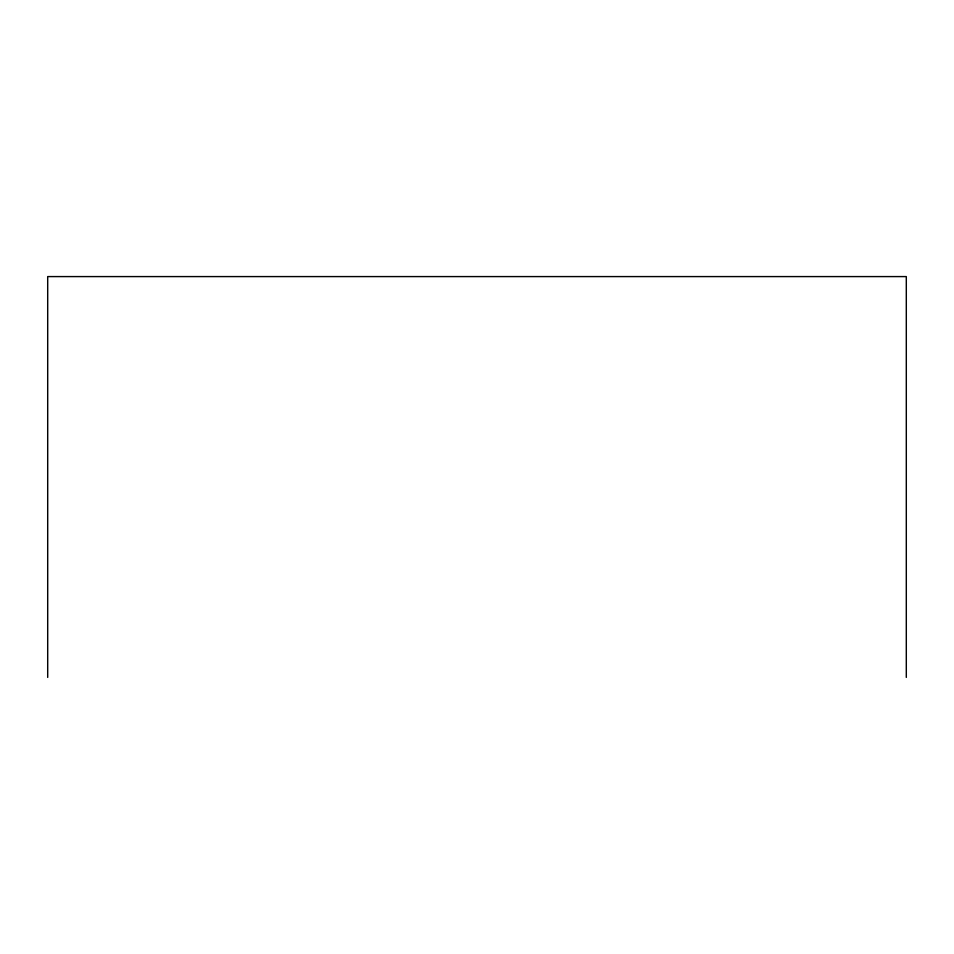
<?xml version="1.0" encoding="UTF-8"?>
<svg xmlns="http://www.w3.org/2000/svg" width="954" height="954" viewBox="0 0 954 954"><rect width="100%" height="100%" fill="white"/><g stroke="black" fill="none" stroke-linecap="round" stroke-linejoin="round"><path stroke-width="1.43" d="M906.3 677.412L906.3 276.588L47.7 276.588L47.7 677.412"/></g></svg>
